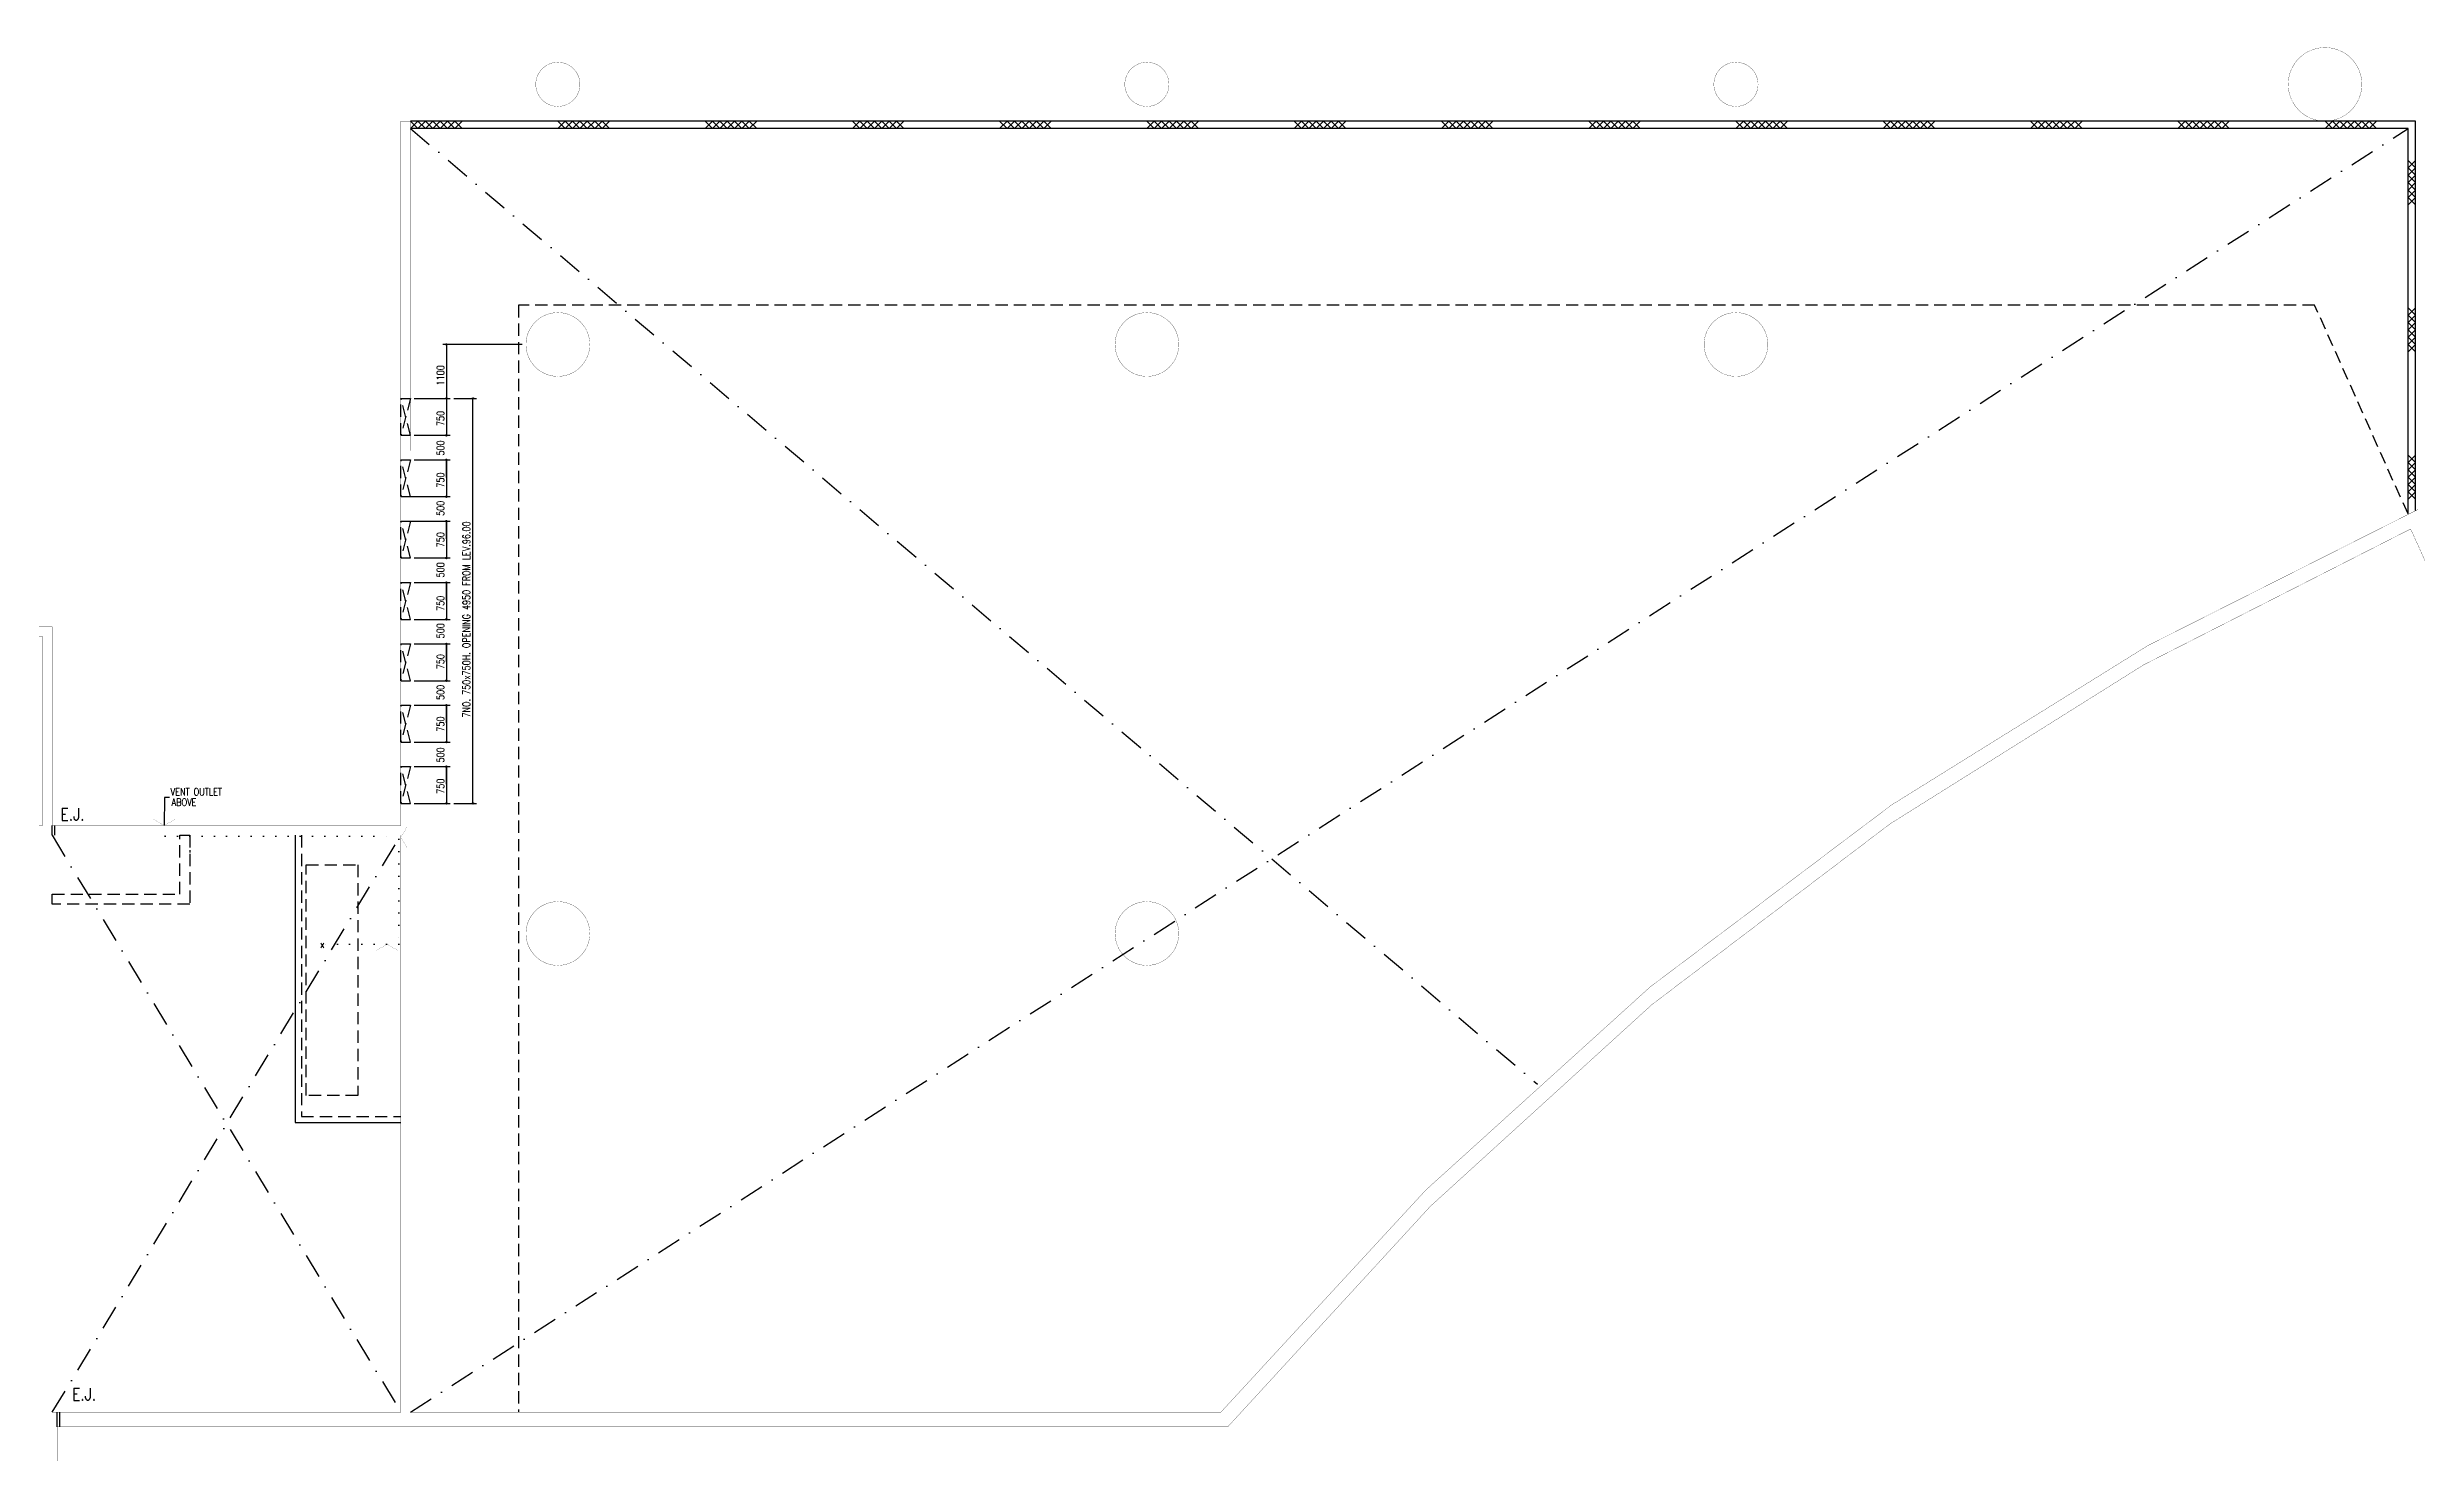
# Model space of a CAD drawing. Extents: x -174000 to 22103, y -98602 to 61553.
# Drawn here: x -76399 to -28134, y -45076 to -16447 of the extents above; entities that cross this region are included whole.
import ezdxf

# ---------------------------------------------------------------- set-up
doc = ezdxf.new("R2010")
doc.units = 0
doc.header["$LTSCALE"] = 1000
doc.header["$MEASUREMENT"] = 0
for name, pattern in [('CENTER', [2, 1.25, -0.25, 0.25, -0.25]), ('DASHDOT', [1, 0.5, -0.25, 0, -0.25]), ('DOT', [0.25, 0, -0.25]), ('HIDDEN', [0.375, 0.25, -0.125])]:
    doc.linetypes.add(name, pattern=pattern)
doc.layers.get('0').update_dxf_attribs({"linetype": 'CONTINUOUS'})
for name, color, linetype in [('20', 7, 'CONTINUOUS'), ('22', 7, 'CONTINUOUS'), ('23', 7, 'CONTINUOUS'), ('25', 7, 'CONTINUOUS'), ('27', 7, 'CONTINUOUS'), ('42', 7, 'CONTINUOUS'), ('45', 7, 'CONTINUOUS'), ('6', 7, 'CONTINUOUS'), ('7', 7, 'CONTINUOUS'), ('8', 7, 'CONTINUOUS'), ('9', 7, 'CONTINUOUS'), ('wal', 3, 'CONTINUOUS')]:
    doc.layers.add(name, color=color, linetype=linetype)
doc.styles.get("Standard").update_dxf_attribs({"font": 'SIMPLEX'})

# ---------------------------------------------------------------- blocks, each defined once
blk = doc.blocks.new('HAT15')
at = {"layer": '22', "color": 14, "linetype": 'Continuous'}
for p, q in [((0, 0), (0.15, 0.15)), ((0, 0.15), (0.15, 0))]:
    blk.add_line(p, q, dxfattribs=at)
blk = doc.blocks.new('ARROW')
at = {"layer": '25', "color": 14, "linetype": 'Continuous', "const_width": 0.005}
blk.add_lwpolyline([(-0.433, 0.25), (0, 0), (0.433, 0.25)], dxfattribs=at)
blk = doc.blocks.new('s1100a')
at = {"color": 1, "linetype": 'Continuous'}
for p, q in [((-66724.9, -22499.9), (-68345.8, -22499.9)), ((-68270.8, -22499.9), (-68270.8, -23599.9)), ((-68924.6, -23599.9), (-68195.8, -23599.9)), ((-68270.8, -23599.9), (-68270.8, -24349.9)), ((-68120.8, -23599.9), (-67656, -23599.9)), ((-67731, -31849.9), (-67731, -23599.9)), ((-68270.8, -23989.9), (-68270.8, -24349.9)), ((-68924.6, -24349.9), (-68195.8, -24349.9)), ((-68924.6, -24849.9), (-68195.8, -24849.9)), ((-68270.8, -25209.9), (-68270.8, -24849.9)), ((-68270.8, -24849.9), (-68270.8, -25599.9)), ((-68270.8, -25239.9), (-68270.8, -25599.9)), ((-69024.6, -25599.9), (-68195.8, -25599.9)), ((-69024.6, -26099.9), (-68195.8, -26099.9)), ((-68270.8, -26459.9), (-68270.8, -26099.9)), ((-68270.8, -26099.9), (-68270.8, -26849.9)), ((-68270.8, -26489.9), (-68270.8, -26849.9)), ((-68924.6, -26849.9), (-68195.8, -26849.9)), ((-68924.6, -27349.9), (-68195.8, -27349.9)), ((-68270.8, -27709.9), (-68270.8, -27349.9)), ((-68270.8, -27349.9), (-68270.8, -28099.9)), ((-68270.8, -27739.9), (-68270.8, -28099.9)), ((-68924.6, -28099.9), (-68195.8, -28099.9)), ((-68924.6, -28599.9), (-68195.8, -28599.9)), ((-68270.8, -28959.9), (-68270.8, -28599.9)), ((-68270.8, -28599.9), (-68270.8, -29349.9)), ((-68924.6, -29349.9), (-68195.8, -29349.9)), ((-68270.8, -28989.9), (-68270.8, -29349.9)), ((-68924.6, -29849.9), (-68195.8, -29849.9)), ((-68924.6, -29849.9), (-68195.8, -29849.9)), ((-68270.8, -30209.9), (-68270.8, -29849.9)), ((-68270.8, -29849.9), (-68270.8, -30599.9)), ((-68270.8, -30239.9), (-68270.8, -30599.9)), ((-68924.6, -30599.9), (-68195.8, -30599.9)), ((-68924.6, -31099.9), (-68195.8, -31099.9)), ((-68270.8, -31459.9), (-68270.8, -31099.9)), ((-68270.8, -31099.9), (-68270.8, -31849.9)), ((-68924.6, -31849.9), (-68195.8, -31849.9)), ((-68120.8, -31849.9), (-67656, -31849.9))]:
    blk.add_line(p, q, dxfattribs=at)
for centre in [(-68270.8, -22499.9), (-68270.8, -23599.9), (-68270.8, -23599.9), (-67731, -23599.9), (-68270.8, -24349.9), (-68270.8, -24349.9), (-68270.8, -24849.9), (-68270.8, -24849.9), (-68270.8, -25599.9), (-68270.8, -25599.9), (-68270.8, -26099.9), (-68270.8, -26099.9), (-68270.8, -26849.9), (-68270.8, -26849.9), (-68270.8, -27349.9), (-68270.8, -27349.9), (-68270.8, -28099.9), (-68270.8, -28099.9), (-68270.8, -28599.9), (-68270.8, -28599.9), (-68270.8, -29349.9), (-68270.8, -29349.9), (-68270.8, -29849.9), (-68270.8, -29849.9), (-68270.8, -30599.9), (-68270.8, -30599.9), (-68270.8, -31099.9), (-68270.8, -31099.9), (-68270.8, -31849.9), (-67731, -31849.9)]:
    blk.add_circle(centre, 15, dxfattribs=at)
at = {"layer": '20', "color": 14, "linetype": 'DASHDOT'}
for p, q in [((-76299.7, -32499.9), (-69199, -44249.9)), ((-76299, -44249.9), (-69199.7, -32499.9))]:
    blk.add_line(p, q, dxfattribs=at)
at = {"layer": '20', "color": 14, "linetype": 'Continuous', "const_width": 5}
for points in [[(-68999, -44249.9), (-68999.7, -17949.9), (-69199.7, -17949.9), (-69199.7, -32299.9), (-76299.7, -32299.9)], [(-76299.7, -32299.9), (-76299.7, -28249.9), (-83449.7, -28249.9), (-83449.7, -32499.9), (-79124.5, -32499.9), (-79124.5, -32299.9), (-83249.7, -32299.9), (-83249.9, -28449.9), (-76499.9, -28449.9), (-76499.7, -32299.9), (-77924.6, -32299.9)]]:
    blk.add_lwpolyline(points, dxfattribs=at)
at = {"layer": '20', "color": 14, "linetype": 'Continuous'}
for points in [[(-28159.3, -25885.5), (-28159.3, -17949.9), (-68999.7, -17949.9)], [(-28309.3, -25953.2), (-28309.3, -18099.9), (-68999.7, -18099.9)]]:
    blk.add_lwpolyline(points, dxfattribs=at)
at = {"layer": '20', "color": 14, "linetype": 'HIDDEN'}
for points in [[(-69199.6, -24349.9), (-69199.6, -23599.9), (-68999.6, -23599.9), (-69199.6, -24349.9), (-68999.6, -24349.9), (-69199.6, -23599.9)], [(-69199.6, -25599.9), (-69199.6, -24849.9), (-68999.6, -24849.9), (-69199.6, -25599.9), (-68999.6, -25599.9), (-69199.6, -24849.9)], [(-69199.6, -26849.9), (-69199.6, -26099.9), (-68999.6, -26099.9), (-69199.6, -26849.9), (-68999.6, -26849.9), (-69199.6, -26099.9)], [(-69199.6, -28099.9), (-69199.6, -27349.9), (-68999.6, -27349.9), (-69199.6, -28099.9), (-68999.6, -28099.9), (-69199.6, -27349.9)], [(-69199.6, -29349.9), (-69199.6, -28599.9), (-68999.6, -28599.9), (-69199.6, -29349.9), (-68999.6, -29349.9), (-69199.6, -28599.9)], [(-69199.6, -30599.9), (-69199.6, -29849.9), (-68999.6, -29849.9), (-69199.6, -30599.9), (-68999.6, -30599.9), (-69199.6, -29849.9)], [(-69199.6, -31849.9), (-69199.6, -31099.9), (-68999.6, -31099.9), (-69199.6, -31849.9), (-68999.6, -31849.9), (-69199.6, -31099.9)]]:
    blk.add_lwpolyline(points, dxfattribs=at)
at = {"layer": '20', "color": 14, "linetype": 'Continuous', "const_width": 5}
blk.add_lwpolyline([(-69199.7, -32499.9), (-76299, -32499.9), (-76299, -44249.9), (-69199.7, -44249.9)], close=True, dxfattribs=at)
at = {"layer": '23', "color": 14, "linetype": 'DASHDOT'}
for p, q in [((-68999.7, -18099.9), (-46042.3, -37572.5)), ((-68999, -44249.9), (-28309.3, -18099.9))]:
    blk.add_line(p, q, dxfattribs=at)
at = {"layer": '23', "color": 14, "linetype": 'HIDDEN'}
blk.add_lwpolyline([(-28309.3, -25953.2), (-30211.3, -21699.9), (-66799.9, -21699.9), (-66799.9, -44249.9)], dxfattribs=at)
at = {"layer": '23', "color": 2, "linetype": 'HIDDEN'}
blk.add_lwpolyline([(-76299.7, -33699.9), (-73699.7, -33699.9), (-73699.7, -32499.9), (-73499.7, -32499.9), (-73499.7, -33899.9), (-76299.7, -33899.9)], close=True, dxfattribs=at)
at = {"layer": '27', "color": 5, "linetype": 'Continuous'}
blk.add_lwpolyline([(-71349.7, -32499.9), (-71349.7, -38349.9), (-69199.7, -38349.9)], dxfattribs=at)
at = {"layer": '27', "color": 5, "linetype": 'HIDDEN'}
blk.add_lwpolyline([(-71224.7, -32499.9), (-71224.7, -38224.9), (-69199.7, -38224.9)], dxfattribs=at)
at = {"layer": '42', "color": 2, "linetype": 'HIDDEN'}
blk.add_lwpolyline([(-71124.7, -33099.9), (-70074.7, -33099.9), (-70074.7, -37799.9), (-71124.7, -37799.9)], close=True, dxfattribs=at)
at = {"layer": '45', "color": 3, "linetype": 'DOT'}
for p, q in [((-74017.7, -32499.9), (-74017.7, -32299.9)), ((-73997.7, -32499.9), (-73997.7, -32299.9)), ((-73997.7, -32519.9), (-69274.3, -32519.9)), ((-69241.9, -32581.1), (-69241.9, -34718.4)), ((-69241.9, -34718.4), (-70802.6, -34718.4))]:
    blk.add_line(p, q, dxfattribs=at)
at = {"layer": '45', "color": 3, "linetype": 'Continuous'}
blk.add_lwpolyline([(-73908.6, -31727.6), (-74016.4, -31727.6), (-74017.7, -32299.9)], dxfattribs=at)
at = {"layer": '6', "color": 3, "linetype": 'Continuous', "const_width": 5}
for points in [[(-65349.9, -22499.9, 1), (-66649.9, -22499.9, 1)], [(-53349.9, -22499.9, 1), (-54649.9, -22499.9, 1)], [(-41349.9, -22499.9, 1), (-42649.9, -22499.9, 1)], [(-65349.9, -34499.9, 1), (-66649.9, -34499.9, 1)], [(-53349.9, -34499.9, 1), (-54649.9, -34499.9, 1)]]:
    blk.add_lwpolyline(points, format="xyb", close=True, dxfattribs=at)
at = {"layer": '7', "color": 4, "linetype": 'CENTER'}
for p, q in [((-76299, -32499.9), (-76299, -32299.9)), ((-76249, -32499.9), (-76249, -32299.9)), ((-76198.9, -44549.9), (-76198.9, -44249.9)), ((-76148.9, -44549.9), (-76148.9, -44249.9))]:
    blk.add_line(p, q, dxfattribs=at)
at = {"layer": '8', "color": 2, "linetype": 'Continuous'}
blk.add_line((-73499.7, -32799.9), (-73499.7, -32849.3), dxfattribs=at)
at = {"layer": '9', "color": 14, "linetype": 'Continuous', "const_width": 5}
for points in [[(-28106.28, -25861.73, 0.112625), (-52492.24, -44249.89, 0.112625)], [(-28255.85, -26258.38, 0.112035), (-52352.58, -44549.9, 0.112035)]]:
    blk.add_lwpolyline(points, format="xyb", dxfattribs=at)
for points in [[(-28255.9, -26258.4), (-24459.1, -34638.4)], [(-52492.2, -44249.9), (-68999, -44249.9)], [(-52352.6, -44549.9), (-76198.9, -44549.9), (-76198.9, -64752), (-82339.2, -68757.2)]]:
    blk.add_lwpolyline(points, dxfattribs=at)
at = {"zscale": 1000}
for name, p, xscale, yscale in [('HAT15', (-68999.7, -18099.9), 999.9979999999999, 999.9979999999999), ('HAT15', (-68849.7, -18099.9), 999.9979999999999, 999.9979999999999), ('HAT15', (-68699.7, -18099.9), 999.9979999999999, 999.9979999999999), ('HAT15', (-68549.7, -18099.9), 999.9979999999999, 999.9979999999999), ('HAT15', (-68399.7, -18099.9), 999.9979999999999, 999.9979999999999), ('HAT15', (-68249.7, -18099.9), 999.9979999999999, 999.9979999999999), ('HAT15', (-68099.7, -18099.9), 999.9979999999999, 999.9979999999999), ('HAT15', (-65999.7, -18099.9), 999.9979999999999, 999.9979999999999), ('HAT15', (-65849.7, -18099.9), 999.9979999999999, 999.9979999999999), ('HAT15', (-65699.7, -18099.9), 999.9979999999999, 999.9979999999999), ('HAT15', (-65549.7, -18099.9), 999.9979999999999, 999.9979999999999), ('HAT15', (-65399.7, -18099.9), 999.9979999999999, 999.9979999999999), ('HAT15', (-65249.7, -18099.9), 999.9979999999999, 999.9979999999999), ('HAT15', (-65099.7, -18099.9), 999.9979999999999, 999.9979999999999), ('HAT15', (-62999.7, -18099.9), 999.9979999999999, 999.9979999999999), ('HAT15', (-62849.7, -18099.9), 999.9979999999999, 999.9979999999999), ('HAT15', (-62699.7, -18099.9), 999.9979999999999, 999.9979999999999), ('HAT15', (-62549.7, -18099.9), 999.9979999999999, 999.9979999999999), ('HAT15', (-62399.7, -18099.9), 999.9979999999999, 999.9979999999999), ('HAT15', (-62249.7, -18099.9), 999.9979999999999, 999.9979999999999), ('HAT15', (-62099.7, -18099.9), 999.9979999999999, 999.9979999999999), ('HAT15', (-59999.7, -18099.9), 999.9979999999999, 999.9979999999999), ('HAT15', (-59849.7, -18099.9), 999.9979999999999, 999.9979999999999), ('HAT15', (-59699.7, -18099.9), 999.9979999999999, 999.9979999999999), ('HAT15', (-59549.7, -18099.9), 999.9979999999999, 999.9979999999999), ('HAT15', (-59399.7, -18099.9), 999.9979999999999, 999.9979999999999), ('HAT15', (-59249.7, -18099.9), 999.9979999999999, 999.9979999999999), ('HAT15', (-59099.7, -18099.9), 999.9979999999999, 999.9979999999999), ('HAT15', (-56999.7, -18099.9), 999.9979999999999, 999.9979999999999), ('HAT15', (-56849.7, -18099.9), 999.9979999999999, 999.9979999999999), ('HAT15', (-56699.7, -18099.9), 999.9979999999999, 999.9979999999999), ('HAT15', (-56549.7, -18099.9), 999.9979999999999, 999.9979999999999), ('HAT15', (-56399.7, -18099.9), 999.9979999999999, 999.9979999999999), ('HAT15', (-56249.7, -18099.9), 999.9979999999999, 999.9979999999999), ('HAT15', (-56099.7, -18099.9), 999.9979999999999, 999.9979999999999), ('HAT15', (-53999.7, -18099.9), 999.9979999999999, 999.9979999999999), ('HAT15', (-53849.7, -18099.9), 999.9979999999999, 999.9979999999999), ('HAT15', (-53699.7, -18099.9), 999.9979999999999, 999.9979999999999), ('HAT15', (-53549.7, -18099.9), 999.9979999999999, 999.9979999999999), ('HAT15', (-53399.7, -18099.9), 999.9979999999999, 999.9979999999999), ('HAT15', (-53249.7, -18099.9), 999.9979999999999, 999.9979999999999), ('HAT15', (-53099.7, -18099.9), 999.9979999999999, 999.9979999999999), ('HAT15', (-50999.7, -18099.9), 999.9979999999999, 999.9979999999999), ('HAT15', (-50849.7, -18099.9), 999.9979999999999, 999.9979999999999), ('HAT15', (-50699.7, -18099.9), 999.9979999999999, 999.9979999999999), ('HAT15', (-50549.7, -18099.9), 999.9979999999999, 999.9979999999999), ('HAT15', (-50399.7, -18099.9), 999.9979999999999, 999.9979999999999), ('HAT15', (-50249.7, -18099.9), 999.9979999999999, 999.9979999999999), ('HAT15', (-50099.7, -18099.9), 999.9979999999999, 999.9979999999999), ('HAT15', (-47999.7, -18099.9), 999.9979999999999, 999.9979999999999), ('HAT15', (-47849.7, -18099.9), 999.9979999999999, 999.9979999999999), ('HAT15', (-47699.7, -18099.9), 999.9979999999999, 999.9979999999999), ('HAT15', (-47549.7, -18099.9), 999.9979999999999, 999.9979999999999), ('HAT15', (-47399.7, -18099.9), 999.9979999999999, 999.9979999999999), ('HAT15', (-47249.7, -18099.9), 999.9979999999999, 999.9979999999999), ('HAT15', (-47099.7, -18099.9), 999.9979999999999, 999.9979999999999), ('HAT15', (-44999.7, -18099.9), 999.9979999999999, 999.9979999999999), ('HAT15', (-44849.7, -18099.9), 999.9979999999999, 999.9979999999999), ('HAT15', (-44699.7, -18099.9), 999.9979999999999, 999.9979999999999), ('HAT15', (-44549.7, -18099.9), 999.9979999999999, 999.9979999999999), ('HAT15', (-44399.7, -18099.9), 999.9979999999999, 999.9979999999999), ('HAT15', (-44249.7, -18099.9), 999.9979999999999, 999.9979999999999), ('HAT15', (-44099.7, -18099.9), 999.9979999999999, 999.9979999999999), ('HAT15', (-41999.7, -18099.9), 999.9979999999999, 999.9979999999999), ('HAT15', (-41849.7, -18099.9), 999.9979999999999, 999.9979999999999), ('HAT15', (-41699.7, -18099.9), 999.9979999999999, 999.9979999999999), ('HAT15', (-41549.7, -18099.9), 999.9979999999999, 999.9979999999999), ('HAT15', (-41399.7, -18099.9), 999.9979999999999, 999.9979999999999), ('HAT15', (-41249.7, -18099.9), 999.9979999999999, 999.9979999999999), ('HAT15', (-41099.7, -18099.9), 999.9979999999999, 999.9979999999999), ('HAT15', (-38999.7, -18099.9), 999.9979999999999, 999.9979999999999), ('HAT15', (-38849.7, -18099.9), 999.9979999999999, 999.9979999999999), ('HAT15', (-38699.7, -18099.9), 999.9979999999999, 999.9979999999999), ('HAT15', (-38549.7, -18099.9), 999.9979999999999, 999.9979999999999), ('HAT15', (-38399.7, -18099.9), 999.9979999999999, 999.9979999999999), ('HAT15', (-38249.7, -18099.9), 999.9979999999999, 999.9979999999999), ('HAT15', (-38099.7, -18099.9), 999.9979999999999, 999.9979999999999), ('HAT15', (-35999.7, -18099.9), 999.9979999999999, 999.9979999999999), ('HAT15', (-35849.7, -18099.9), 999.9979999999999, 999.9979999999999), ('HAT15', (-35699.7, -18099.9), 999.9979999999999, 999.9979999999999), ('HAT15', (-35549.7, -18099.9), 999.9979999999999, 999.9979999999999), ('HAT15', (-35399.7, -18099.9), 999.9979999999999, 999.9979999999999), ('HAT15', (-35249.7, -18099.9), 999.9979999999999, 999.9979999999999), ('HAT15', (-35099.7, -18099.9), 999.9979999999999, 999.9979999999999), ('HAT15', (-32999.7, -18099.9), 999.9979999999999, 999.9979999999999), ('HAT15', (-32849.7, -18099.9), 999.9979999999999, 999.9979999999999), ('HAT15', (-32699.7, -18099.9), 999.9979999999999, 999.9979999999999), ('HAT15', (-32549.7, -18099.9), 999.9979999999999, 999.9979999999999), ('HAT15', (-32399.7, -18099.9), 999.9979999999999, 999.9979999999999), ('HAT15', (-32249.7, -18099.9), 999.9979999999999, 999.9979999999999), ('HAT15', (-32099.7, -18099.9), 999.9979999999999, 999.9979999999999), ('HAT15', (-29999.7, -18099.9), 999.9979999999999, 999.9979999999999), ('HAT15', (-29849.7, -18099.9), 999.9979999999999, 999.9979999999999), ('HAT15', (-29699.7, -18099.9), 999.9979999999999, 999.9979999999999), ('HAT15', (-29549.7, -18099.9), 999.9979999999999, 999.9979999999999), ('HAT15', (-29399.7, -18099.9), 999.9979999999999, 999.9979999999999), ('HAT15', (-29249.7, -18099.9), 999.9979999999999, 999.9979999999999), ('HAT15', (-29099.7, -18099.9), 999.9979999999999, 999.9979999999999), ('HAT15', (-28309.3, -18903.2), 999.9979999999999, 999.9979999999999), ('HAT15', (-28309.3, -19053.2), 999.9979999999999, 999.9979999999999), ('HAT15', (-28309.3, -19203.2), 999.9979999999999, 999.9979999999999), ('HAT15', (-28309.3, -19353.2), 999.9979999999999, 999.9979999999999), ('HAT15', (-28309.3, -19503.2), 999.9979999999999, 999.9979999999999), ('HAT15', (-28309.3, -19653.2), 999.9979999999999, 999.9979999999999), ('HAT15', (-28309.3, -21903.2), 999.9979999999999, 999.9979999999999), ('HAT15', (-28309.3, -22053.2), 999.9979999999999, 999.9979999999999), ('HAT15', (-28309.3, -22203.2), 999.9979999999999, 999.9979999999999), ('HAT15', (-28309.3, -22353.2), 999.9979999999999, 999.9979999999999), ('HAT15', (-28309.3, -22503.2), 999.9979999999999, 999.9979999999999), ('HAT15', (-28309.3, -22653.2), 999.9979999999999, 999.9979999999999), ('HAT15', (-28309.3, -24903.2), 999.9979999999999, 999.9979999999999), ('HAT15', (-28309.3, -25053.2), 999.9979999999999, 999.9979999999999), ('HAT15', (-28309.3, -25203.2), 999.9979999999999, 999.9979999999999), ('HAT15', (-28309.3, -25353.2), 999.9979999999999, 999.9979999999999), ('HAT15', (-28309.3, -25503.2), 999.9979999999999, 999.9979999999999), ('HAT15', (-28309.3, -25653.2), 999.9979999999999, 999.9979999999999), ('ARROW', (-74017.7, -32299.9), 499.999, 499.999)]:
    blk.add_blockref(name, p, dxfattribs=dict(at, xscale=xscale, yscale=yscale))
at = {"xscale": 499.999, "yscale": 499.999, "zscale": 1000}
for p, rotation in [((-69195.7, -32540.5), 270), ((-69478, -34718.4), 180)]:
    blk.add_blockref('ARROW', p, dxfattribs=dict(at, rotation=rotation))
at = {"color": 1, "linetype": 'Continuous', "width": 0.8}
for s, p in [('1100', (-68315.8, -23334.9)), ('750', (-68315.8, -24162.5)), ('500', (-68315.8, -24763.3)), ('750', (-68315.8, -25417.4)), ('500', (-68315.8, -25991.4)), ('750', (-68315.8, -26632.2)), ('7NO. 750x750H. OPENING 4950 FROM LEV.96.00', (-67789.4, -30101.5)), ('500', (-68315.8, -27246.3)), ('750', (-68315.8, -27927.1)), ('500', (-68315.8, -28487.7)), ('750', (-68315.8, -29115.2)), ('500', (-68315.8, -29742.6)), ('750', (-68315.8, -30389)), ('500', (-68315.8, -31017)), ('750', (-68315.8, -31653.2))]:
    blk.add_text(s, height=150, rotation=90, dxfattribs=at).set_placement(p)
at = {"layer": '45', "color": 3, "linetype": 'DOT', "width": 0.8}
for s, p in [('VENT OUTLET', (-73887.7, -31689)), ('ABOVE', (-73866.7, -31901.6)), ('x', (-70842.3, -34793.4))]:
    blk.add_text(s, height=150, dxfattribs=at).set_placement(p)
at = {"layer": '7', "color": 4, "linetype": 'Continuous', "width": 0.84}
for p in [(-76135.9, -32198.9), (-75899, -44011.5)]:
    blk.add_text('E.J.', height=250, dxfattribs=at).set_placement(p)

msp = doc.modelspace()

# ---------------------------------------------------------------- linework, layer by layer
at = {"layer": '6', "color": 14, "linetype": 'Continuous', "const_width": 5}
for points in [[(-65550, -17200, 1), (-66450, -17200, 1)], [(-53550, -17200, 1), (-54450, -17200, 1)], [(-41550, -17200, 1), (-42450, -17200, 1)], [(-29250, -17200, 1), (-30750, -17200, 1)]]:
    msp.add_lwpolyline(points, format="xyb", close=True, dxfattribs=at)

# ---------------------------------------------------------------- block references
at = {"layer": 'wal'}
msp.add_blockref('s1100a', (0, 0), dxfattribs=at)

doc.saveas('drawing.dxf')
